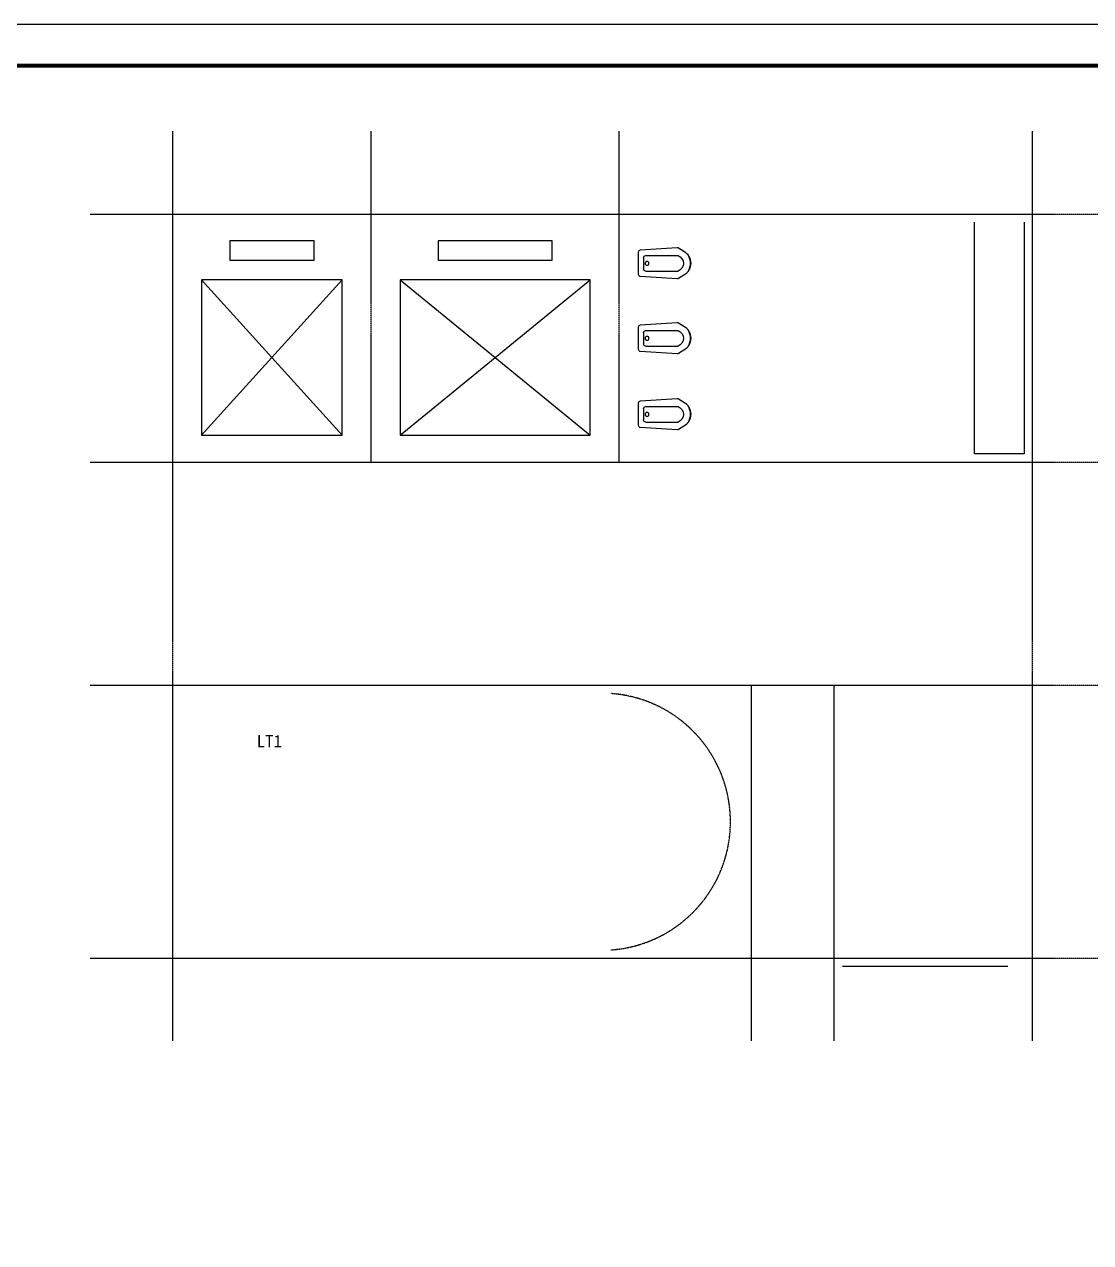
# Model space of a CAD drawing. Extents: x -737978 to 768813, y -372247 to 1140308.
# Drawn here: x 236987 to 249886, y -223944 to -209210 of the extents above; entities that cross this region are included whole.
import ezdxf

# ---------------------------------------------------------------- set-up
doc = ezdxf.new("R2010")
doc.units = 0
doc.header["$LTSCALE"] = 10
doc.header["$MEASUREMENT"] = 0
doc.linetypes.add('DASH', pattern=[0.35, 0.25, -0.1])
doc.linetypes.add('DOTE', pattern=[2.42, 2, -0.2, 0.02, -0.2])
doc.layers.get('0').update_dxf_attribs({"linetype": 'CONTINUOUS'})
for name, color, linetype in [('C-B', 7, 'CONTINUOUS'), ('DIM_LEAD', 3, 'CONTINUOUS'), ('DOTE', 1, 'DOTE'), ('EVTR', 2, 'CONTINUOUS'), ('J-FURN-厨卫', 253, 'CONTINUOUS'), ('LATRINE', 6, 'CONTINUOUS'), ('PUB_TITLE', 4, 'CONTINUOUS')]:
    doc.layers.add(name, color=color, linetype=linetype)
doc.styles.add('_TCH_DYN', font='')
doc.styles.get('_TCH_DYN').set_extended_font_data('SimSun')

# ---------------------------------------------------------------- blocks, each defined once
blk = doc.blocks.new('$plan$00002873')
at = {"layer": 'J-FURN-厨卫'}
for p, q in [((-92, -91), (-92, -482)), ((-66, -65), (69, -65)), ((95, -91), (95, -482))]:
    blk.add_line(p, q, dxfattribs=at)
blk.add_lwpolyline([(140, -552, -0.624736), (-140, -552), (-181, -489, -0.15876), (-185, -473), (-158, -24, -0.392703), (-132, 0), (132, 0, -0.392703), (158, -24), (185, -473, -0.161657), (181, -489)], format="xyb", close=True, dxfattribs=at)
blk.add_circle((2, -107), 23.1, dxfattribs=at)
for centre, radius, start, end in [((-66, -91), 26, 90, 180), ((69, -91), 26, 0, 90), ((2, -447), 99.9, 200.5982, 339.4018), ((0, -422), 207, 240.0293, 299.9707)]:
    blk.add_arc(centre, radius, start, end, dxfattribs=at)

msp = doc.modelspace()

# ---------------------------------------------------------------- linework, layer by layer
msp.add_lwpolyline([(248882, -220603.4), (246882, -220603.4)])
at = {"layer": 'C-B', "color": 8, "linetype": 'DASH'}
msp.add_arc((243974.8, -218853.4), 1553.7, 273.95231, 86.0455, dxfattribs=at)
at = {"layer": 'DOTE'}
for p, q in [((238782, -221503.4), (238782, -210503.4)), ((241182, -214503.4), (241182, -210503.4)), ((244182, -214503.4), (244182, -210503.4)), ((249182, -221503.4), (249182, -210503.4)), ((237782, -211503.4), (258582, -211503.4)), ((237782, -214503.4), (258582, -214503.4)), ((237782, -217203.4), (258582, -217203.4)), ((245782, -221503.4), (245782, -217203.4)), ((246782, -221503.4), (246782, -217203.4)), ((237782, -220503.4), (258582, -220503.4))]:
    msp.add_line(p, q, dxfattribs=at)
at = {"layer": 'EVTR'}
for p, q in [((239472, -211828.4), (239472, -212063.4)), ((240492, -211828.4), (239472, -211828.4)), ((240492, -212063.4), (240492, -211828.4)), ((241992, -211828.4), (241992, -212063.4)), ((243372, -211828.4), (241992, -211828.4)), ((243372, -212063.4), (243372, -211828.4)), ((239472, -212063.4), (240492, -212063.4)), ((241992, -212063.4), (243372, -212063.4)), ((239132, -212298.4), (239132, -214178.4)), ((240832, -212298.4), (239132, -212298.4)), ((239132, -212298.4), (240832, -214178.4)), ((239132, -214178.4), (240832, -212298.4)), ((240832, -214178.4), (240832, -212298.4)), ((241532, -212298.4), (241532, -214178.4)), ((243832, -212298.4), (241532, -212298.4)), ((241532, -212298.4), (243832, -214178.4)), ((241532, -214178.4), (243832, -212298.4)), ((243832, -214178.4), (243832, -212298.4)), ((239132, -214178.4), (240832, -214178.4)), ((241532, -214178.4), (243832, -214178.4))]:
    msp.add_line(p, q, dxfattribs=at)
at = {"layer": 'LATRINE'}
msp.add_lwpolyline([(249082, -211603.4), (249082, -214403.4), (248482, -214403.4), (248482, -211603.4)], dxfattribs=at)
at = {"layer": 'PUB_TITLE'}
msp.add_lwpolyline([(190124.9, -238909.7), (263674.9, -238909.7), (263674.9, -209209.7), (190124.9, -209209.7)], close=True, dxfattribs=at)
at = {"layer": 'PUB_TITLE', "const_width": 50}
msp.add_lwpolyline([(191374.9, -238409.7), (263174.9, -238409.7), (263174.9, -209709.7), (191374.9, -209709.7)], close=True, dxfattribs=at)

# ---------------------------------------------------------------- block references
at = {"layer": 'J-FURN-厨卫', "xscale": -1, "rotation": 90}
for p in [(244413, -212098.5), (244413, -213005.2), (244413, -213924.5)]:
    msp.add_blockref('$plan$00002873', p, dxfattribs=at)

# ---------------------------------------------------------------- texts
at = {"layer": 'DIM_LEAD', "color": 0, "linetype": 'Continuous', "style": '_TCH_DYN'}
msp.add_text('LT1', height=150, dxfattribs=at).set_placement((239798, -217954.3))

doc.saveas('drawing.dxf')
